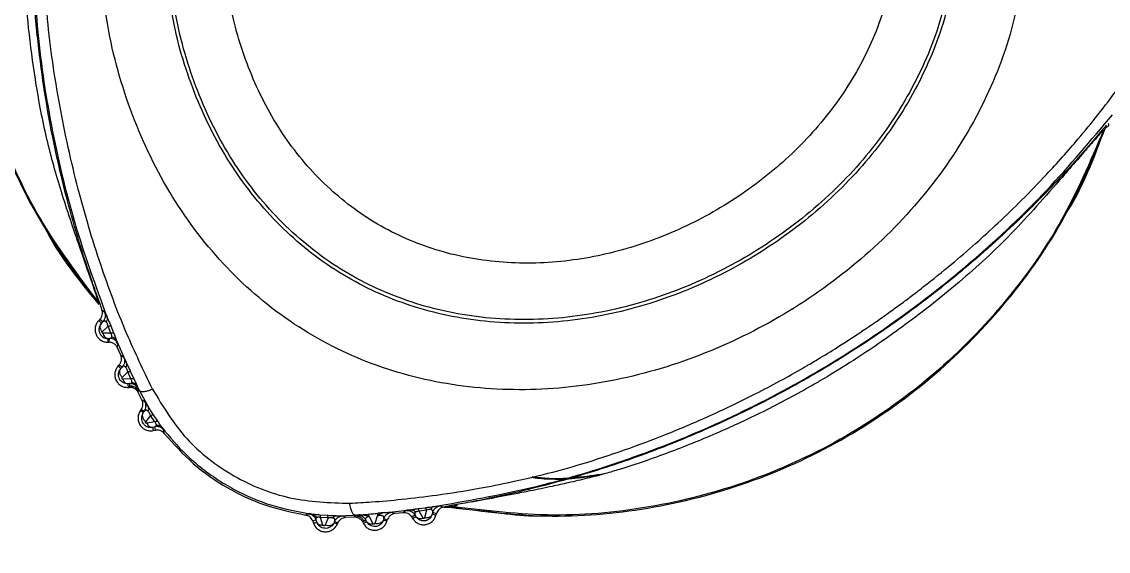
# Model space of a CAD drawing. Extents: x 412 to 492, y 622 to 766.
# Drawn here: x 485.51 to 487.856, y 695.106 to 696.249 of the extents above; entities that cross this region are included whole.
import ezdxf

# ---------------------------------------------------------------- set-up
doc = ezdxf.new("R2010")
doc.units = 0
doc.header["$MEASUREMENT"] = 0
doc.layers.add('1', color=4, linetype='Continuous')
doc.layers.add('GEOMETRY', color=4, linetype='Continuous', lineweight=25)

# ---------------------------------------------------------------- blocks, each defined once
blk = doc.blocks.new('2024 Beam 220V LL')
at = {"layer": 'GEOMETRY'}
for p, q in [((73.7236, 52.8806), (73.7224, 52.8855)), ((73.7302, 52.8695), (73.7289, 52.8744)), ((73.7303, 52.8691), (73.7302, 52.8695)), ((73.7303, 52.8691), (73.7368, 52.8639)), ((73.7259, 52.8481), (73.7236, 52.8458)), ((73.7295, 52.84), (73.7236, 52.8458)), ((73.7324, 52.8428), (73.7259, 52.8481)), ((73.7324, 52.8428), (73.7295, 52.84)), ((73.7436, 52.8334), (73.7311, 52.8212)), ((73.7497, 52.8187), (73.7323, 52.8185)), ((73.7497, 52.8187), (73.7436, 52.8334)), ((73.7494, 52.8343), (73.7555, 52.8194)), ((73.7432, 52.807), (73.7469, 52.8071)), ((73.7432, 52.807), (73.7432, 52.7988)), ((73.7432, 52.7988), (73.7459, 52.7988)), ((73.7459, 52.7988), (73.7469, 52.8071)), ((73.7621, 52.8024), (73.7835, 52.7534)), ((73.764, 52.7869), (73.765, 52.7952)), ((73.771, 52.771), (73.764, 52.7869)), ((73.771, 52.771), (73.7774, 52.7663)), ((73.7674, 52.7497), (73.7655, 52.7477)), ((73.7713, 52.7423), (73.7655, 52.7477)), ((73.7739, 52.7449), (73.7674, 52.7497)), ((73.7713, 52.7423), (73.7739, 52.7449)), ((73.7861, 52.7351), (73.7742, 52.7226)), ((73.793, 52.7201), (73.7757, 52.7193)), ((73.793, 52.7201), (73.7861, 52.7351)), ((73.7923, 52.7353), (73.7993, 52.7202)), ((73.7905, 52.7095), (73.7865, 52.7093)), ((73.7865, 52.7093), (73.7868, 52.7014)), ((73.7868, 52.7014), (73.79, 52.7015)), ((73.79, 52.7015), (73.7903, 52.7051)), ((73.7903, 52.7051), (73.7905, 52.7095)), ((73.8064, 52.7043), (73.8108, 52.6951)), ((73.8084, 52.6906), (73.8087, 52.6941)), ((73.8087, 52.6941), (73.809, 52.6985)), ((73.8087, 52.6941), (73.8108, 52.6951)), ((73.8108, 52.6951), (73.8306, 52.6586)), ((73.8166, 52.6747), (73.8084, 52.6906)), ((73.8166, 52.6747), (73.823, 52.671)), ((73.8152, 52.6537), (73.8136, 52.6515)), ((73.8197, 52.647), (73.8136, 52.6515)), ((73.8217, 52.6497), (73.8152, 52.6537)), ((73.8217, 52.6497), (73.8197, 52.647)), ((73.8351, 52.641), (73.825, 52.6277)), ((73.8443, 52.6273), (73.8274, 52.6239)), ((73.8443, 52.6273), (73.8351, 52.641)), ((73.8413, 52.6422), (73.8504, 52.6288)), ((73.8397, 52.6155), (73.8447, 52.6166)), ((73.8397, 52.6155), (73.8411, 52.6081)), ((73.8411, 52.6081), (73.8458, 52.6091)), ((73.8458, 52.6091), (73.8447, 52.6166)), ((73.865, 52.6021), (73.864, 52.6094)), ((74.3871, 52.436), (74.3805, 52.431)), ((74.4129, 52.4398), (74.4287, 52.4419)), ((74.4309, 52.4364), (74.4153, 52.4343)), ((74.4309, 52.4364), (74.4266, 52.4197)), ((74.4607, 52.446), (74.4685, 52.4429)), ((74.4689, 52.443), (74.4685, 52.4429)), ((74.4738, 52.4443), (74.4689, 52.443)), ((74.4689, 52.443), (74.4818, 52.4429)), ((74.4866, 52.4442), (74.4818, 52.4429)), ((74.4818, 52.4429), (74.5072, 52.4409)), ((74.1767, 52.4288), (74.1699, 52.426)), ((74.1926, 52.4157), (74.1855, 52.4129)), ((74.1855, 52.4129), (74.1871, 52.4084)), ((74.1942, 52.4108), (74.1926, 52.4157)), ((74.2003, 52.4267), (74.2166, 52.4256)), ((74.2186, 52.4197), (74.2021, 52.4208)), ((74.2076, 52.4044), (74.2021, 52.4208)), ((74.2186, 52.4197), (74.2121, 52.4042)), ((74.2328, 52.4124), (74.2315, 52.4093)), ((74.2395, 52.4087), (74.2328, 52.4124)), ((74.2362, 52.4245), (74.2776, 52.4256)), ((74.2506, 52.4241), (74.257, 52.4205)), ((74.2749, 52.4213), (74.257, 52.4205)), ((74.2778, 52.4233), (74.2749, 52.4213)), ((74.2776, 52.4256), (74.2778, 52.4233)), ((74.2814, 52.4257), (74.2778, 52.4233)), ((74.2879, 52.4264), (74.2885, 52.4265)), ((74.2885, 52.4265), (74.3055, 52.4278)), ((74.2965, 52.4128), (74.2935, 52.4108)), ((74.3002, 52.4153), (74.2965, 52.4128)), ((74.302, 52.4116), (74.3002, 52.4153)), ((74.3055, 52.4278), (74.3226, 52.4293)), ((74.3084, 52.4222), (74.3055, 52.4278)), ((74.316, 52.4073), (74.3084, 52.4222)), ((74.3244, 52.4237), (74.3196, 52.4076)), ((74.3226, 52.4293), (74.326, 52.4297)), ((74.326, 52.4297), (74.3244, 52.4237)), ((74.3416, 52.4312), (74.326, 52.4297)), ((74.3382, 52.415), (74.3346, 52.4084)), ((74.3392, 52.4185), (74.3382, 52.415)), ((74.3457, 52.4127), (74.3382, 52.415)), ((74.3465, 52.4153), (74.3392, 52.4185)), ((74.3457, 52.4127), (74.3465, 52.4153)), ((74.3559, 52.4323), (74.3632, 52.4291)), ((74.3805, 52.431), (74.3632, 52.4291)), ((74.4065, 52.4262), (74.3998, 52.4213)), ((74.3998, 52.4213), (74.4012, 52.4189)), ((74.4012, 52.4189), (74.4083, 52.423)), ((74.4083, 52.423), (74.4065, 52.4262)), ((74.4237, 52.4193), (74.4153, 52.4343)), ((74.4437, 52.4276), (74.4407, 52.4213)), ((74.4447, 52.4316), (74.4437, 52.4276)), ((74.4517, 52.4255), (74.4437, 52.4276)), ((74.4525, 52.4286), (74.4447, 52.4316)), ((74.4517, 52.4255), (74.4525, 52.4286)), ((74.1871, 52.4084), (74.1942, 52.4108)), ((74.2315, 52.4093), (74.227, 52.4028)), ((74.2384, 52.4063), (74.2315, 52.4093)), ((74.2384, 52.4063), (74.2395, 52.4087)), ((74.2935, 52.4108), (74.295, 52.4079)), ((74.295, 52.4079), (74.302, 52.4116))]:
    blk.add_line(p, q, dxfattribs=at)
for points in [[(73.7236, 54.5145), (73.6791, 54.4554), (73.59, 54.3372), (73.4978, 54.134), (73.4399, 53.9193), (73.4207, 53.6975), (73.4399, 53.4758), (73.4978, 53.2611), (73.59, 53.0579), (73.6791, 52.9397), (73.7236, 52.8806)], [(73.7224, 52.8855), (73.6783, 52.9443), (73.5902, 53.062), (73.4991, 53.264), (73.4419, 53.4773), (73.4229, 53.6975), (73.4419, 53.9178), (73.4991, 54.1311), (73.5902, 54.3331), (73.6783, 54.4508), (73.7224, 54.5096)], [(74.4818, 52.4429), (74.5553, 52.4338), (74.7022, 52.4158), (74.9242, 52.4376), (75.1391, 52.4947), (75.3408, 52.589), (75.5232, 52.7165), (75.6802, 52.874), (75.8101, 53.0554), (75.8679, 53.1917), (75.8968, 53.2598)], [(75.8932, 53.2563), (75.8643, 53.1888), (75.8064, 53.0536), (75.677, 52.8737), (75.5209, 52.7175), (75.3396, 52.5909), (75.1394, 52.4972), (74.9261, 52.4402), (74.7056, 52.418), (74.5596, 52.4355), (74.4866, 52.4442)], [(73.7236, 52.8458), (73.7219, 52.8437), (73.7184, 52.8396), (73.7157, 52.8317), (73.7153, 52.8236), (73.7173, 52.8156), (73.7215, 52.8086), (73.7276, 52.8031), (73.7351, 52.7995), (73.7405, 52.799), (73.7432, 52.7988)], [(73.7655, 52.7477), (73.7638, 52.7455), (73.7605, 52.7413), (73.7581, 52.7333), (73.758, 52.7252), (73.7603, 52.7173), (73.7648, 52.7104), (73.7711, 52.7051), (73.7786, 52.7018), (73.784, 52.7015), (73.7868, 52.7014)], [(73.8136, 52.6515), (73.8122, 52.6491), (73.8093, 52.6444), (73.8079, 52.6361), (73.8088, 52.6278), (73.8122, 52.6202), (73.8177, 52.6139), (73.8248, 52.6095), (73.8329, 52.6073), (73.8384, 52.6079), (73.8411, 52.6081)], [(74.295, 52.4079), (74.2965, 52.4057), (74.2994, 52.4011), (74.3061, 52.3962), (74.3138, 52.3934), (74.322, 52.393), (74.33, 52.3949), (74.337, 52.3991), (74.3427, 52.4051), (74.3447, 52.4102), (74.3457, 52.4127)], [(74.4012, 52.4189), (74.4027, 52.4167), (74.4058, 52.4122), (74.4127, 52.4076), (74.4204, 52.405), (74.4287, 52.4049), (74.4366, 52.4071), (74.4434, 52.4116), (74.4489, 52.4178), (74.4507, 52.4229), (74.4517, 52.4255)], [(74.1871, 52.4084), (74.1882, 52.4059), (74.1905, 52.4008), (74.1965, 52.3949), (74.2038, 52.391), (74.212, 52.3894), (74.2203, 52.3903), (74.2279, 52.3936), (74.2344, 52.399), (74.2371, 52.4038), (74.2384, 52.4063)]]:
    blk.add_open_spline(points, degree=3, dxfattribs=at)
for points, knots in [([(73.7224, 52.8855), (73.7216, 52.8888), (73.7199, 52.8954), (73.7057, 52.9378), (73.6772, 53.0189), (73.6406, 53.1272), (73.6077, 53.2455), (73.5865, 53.3615), (73.5716, 53.4733), (73.5621, 53.5839), (73.5608, 53.6578), (73.5601, 53.6975)], [0, 0, 0, 0, 0.054397, 0.1087246, 0.2236432, 0.3651649, 0.4962156, 0.6338514, 0.7565837, 0.868827, 1, 1, 1, 1]), ([(73.7289, 52.8744), (73.7285, 52.8757), (73.7276, 52.8783), (73.7216, 52.895), (73.7082, 52.9324), (73.6861, 52.9986), (73.6632, 53.0755), (73.6417, 53.1592), (73.6231, 53.2436), (73.6057, 53.3405), (73.5912, 53.4494), (73.5809, 53.5702), (73.5795, 53.6542), (73.5788, 53.6975)], [0, 0, 0, 0, 0.026797, 0.055748, 0.125111, 0.209736, 0.319896, 0.40491, 0.501472, 0.606597, 0.727755, 0.859454, 1, 1, 1, 1]), ([(73.5805, 53.6975), (73.5824, 53.6252), (73.5863, 53.4806), (73.6184, 53.2661), (73.6677, 53.055), (73.717, 52.9199), (73.7416, 52.8524)], [0, 0, 0, 0, 0.250561, 0.500844, 0.750768, 1, 1, 1, 1]), ([(73.8395, 52.6976), (73.8204, 52.7375), (73.7788, 52.8245), (73.7247, 52.9694), (73.6758, 53.1337), (73.6371, 53.3106), (73.6088, 53.5003), (73.6047, 53.6303), (73.6026, 53.6975)], [0, 0, 0, 0, 0.129548, 0.282447, 0.44601, 0.624613, 0.805705, 1, 1, 1, 1]), ([(75.7242, 53.6975), (75.7199, 53.6344), (75.7113, 53.5072), (75.6447, 53.3248), (75.5439, 53.1563), (75.41, 53.0071), (75.25, 52.8822), (75.0708, 52.7852), (74.8792, 52.7203), (74.6822, 52.6913), (74.4869, 52.7007), (74.3007, 52.7498), (74.1313, 52.839), (73.9864, 52.965), (73.8703, 53.1209), (73.7864, 53.2999), (73.7335, 53.4947), (73.727, 53.6297), (73.7237, 53.6975)], [0, 0, 0, 0, 0.060091, 0.121152, 0.183577, 0.247259, 0.311757, 0.376464, 0.440752, 0.504052, 0.566014, 0.626679, 0.686637, 0.746971, 0.808472, 0.871348, 0.935362, 1, 1, 1, 1]), ([(75.5778, 53.6975), (75.5741, 53.6435), (75.5667, 53.5346), (75.5095, 53.3785), (75.4231, 53.2342), (75.3082, 53.1066), (75.1711, 52.9995), (75.0174, 52.9164), (74.8533, 52.8606), (74.6845, 52.8356), (74.5173, 52.8435), (74.3578, 52.8854), (74.2127, 52.9617), (74.0888, 53.0697), (73.9895, 53.2033), (73.9178, 53.3567), (73.8726, 53.5237), (73.8671, 53.6394), (73.8643, 53.6975)], [0, 0, 0, 0, 0.060031, 0.121063, 0.183495, 0.247208, 0.311744, 0.37649, 0.440815, 0.50414, 0.566097, 0.626721, 0.686615, 0.746897, 0.808382, 0.871274, 0.935323, 1, 1, 1, 1]), ([(75.57, 53.6975), (75.5663, 53.644), (75.559, 53.5361), (75.5023, 53.3814), (75.4166, 53.2385), (75.3028, 53.112), (75.1668, 53.0059), (75.0145, 52.9234), (74.8518, 52.8682), (74.6846, 52.8434), (74.5189, 52.8512), (74.3609, 52.8927), (74.2171, 52.9683), (74.0943, 53.0753), (73.9959, 53.2077), (73.9249, 53.3597), (73.8801, 53.5252), (73.8747, 53.6399), (73.8719, 53.6975)], [0, 0, 0, 0, 0.060017, 0.121046, 0.183483, 0.247203, 0.311744, 0.376491, 0.440822, 0.504154, 0.566114, 0.626731, 0.686609, 0.746882, 0.808366, 0.871265, 0.93532, 1, 1, 1, 1]), ([(75.4459, 53.6975), (75.4427, 53.6517), (75.4364, 53.5593), (75.3877, 53.4269), (75.3141, 53.3047), (75.2164, 53.1964), (75.0998, 53.1055), (74.9691, 53.0348), (74.8297, 52.9873), (74.6865, 52.9659), (74.5446, 52.9723), (74.4093, 53.0076), (74.2862, 53.0724), (74.1812, 53.1641), (74.0971, 53.2775), (74.0365, 53.4079), (73.9983, 53.5497), (73.9936, 53.6481), (73.9912, 53.6975)], [0, 0, 0, 0, 0.0599111, 0.1209102, 0.1833853, 0.2471635, 0.3117385, 0.3765048, 0.4408804, 0.5042692, 0.5662494, 0.6268088, 0.686568, 0.7467557, 0.8082372, 0.871187, 0.9352954, 1, 1, 1, 1]), ([(74.2655, 52.4514), (74.2812, 52.4523), (74.3185, 52.4544), (74.3812, 52.4601), (74.4587, 52.4693), (74.5377, 52.4819), (74.6178, 52.4978), (74.6955, 52.5159), (74.7809, 52.5401), (74.8693, 52.5695), (74.9599, 52.6041), (75.0509, 52.6432), (75.1467, 52.6893), (75.2113, 52.7243), (75.245, 52.7437), (75.245, 52.7437), (75.245, 52.7437), (75.245, 52.7437), (75.245, 52.7437), (75.245, 52.7438), (75.2451, 52.7438), (75.2451, 52.7438), (75.2453, 52.7439), (75.2456, 52.7441), (75.2466, 52.7447), (75.25, 52.7466), (75.262, 52.7536), (75.2873, 52.7687), (75.3293, 52.7947), (75.3725, 52.8229), (75.4108, 52.8493), (75.4386, 52.8691), (75.4633, 52.8872), (75.485, 52.9036), (75.5187, 52.9296), (75.5626, 52.965), (75.6161, 53.0109), (75.6669, 53.0572), (75.718, 53.1066), (75.7763, 53.1667), (75.831, 53.2282), (75.8822, 53.2906), (75.9254, 53.3472), (75.964, 53.4014), (75.9876, 53.4369), (75.9974, 53.4516)], [0, 0, 0, 0, 0.023144, 0.05484, 0.091564, 0.136206, 0.170367, 0.209427, 0.251228, 0.298444, 0.343948, 0.391377, 0.441313, 0.497426, 0.497427, 0.497428, 0.497429, 0.497432, 0.497437, 0.497446, 0.497463, 0.497497, 0.497564, 0.497711, 0.498058, 0.499248, 0.503302, 0.518104, 0.541837, 0.574517, 0.592617, 0.609041, 0.623786, 0.63685, 0.648231, 0.685287, 0.718359, 0.749985, 0.784568, 0.820855, 0.870939, 0.90326, 0.937451, 0.973984, 1, 1, 1, 1]), ([(74.4466, 52.4441), (74.5173, 52.4565), (74.6591, 52.4813), (74.867, 52.5438), (75.0684, 52.6243), (75.2617, 52.7239), (75.4447, 52.8413), (75.6154, 52.9754), (75.7736, 53.1242), (75.8661, 53.2346), (75.9123, 53.2897)], [0, 0, 0, 0, 0.1245824, 0.2494896, 0.37459, 0.4998762, 0.6251945, 0.7503704, 0.8753604, 1, 1, 1, 1]), ([(75.8995, 53.2674), (75.8985, 53.2664), (75.8965, 53.2641), (75.884, 53.2493), (75.8603, 53.2214), (75.8254, 53.1819), (75.7861, 53.1394), (75.7386, 53.0906), (75.6825, 53.0364), (75.6133, 52.9742), (75.5343, 52.9092), (75.447, 52.844), (75.359, 52.7843), (75.2688, 52.7291), (75.1767, 52.6783), (75.0813, 52.6312), (74.9821, 52.5878), (74.8751, 52.5467), (74.7675, 52.5118), (74.6665, 52.4843), (74.5864, 52.4659), (74.5264, 52.4539), (74.4925, 52.4478), (74.4774, 52.4451), (74.475, 52.4446), (74.4738, 52.4443)], [0, 0, 0, 0, 0.014533, 0.030212, 0.067806, 0.097423, 0.132023, 0.171465, 0.214167, 0.262912, 0.324614, 0.380826, 0.439833, 0.496705, 0.551963, 0.610023, 0.668914, 0.727586, 0.796926, 0.855191, 0.90411, 0.942201, 0.973745, 0.987278, 1, 1, 1, 1]), ([(75.9033, 53.2713), (75.9036, 53.2704), (75.9041, 53.2689), (75.9039, 53.2667), (75.903, 53.265), (75.9009, 53.2632), (75.8981, 53.2622), (75.897, 53.2602), (75.8968, 53.2598)], [0, 0, 0, 0, 0.186076, 0.330502, 0.437082, 0.556039, 0.90138, 1, 1, 1, 1]), ([(75.8932, 53.2563), (75.8922, 53.2553), (75.8909, 53.254), (75.8873, 53.2504), (75.8809, 53.2436), (75.8574, 53.2171), (75.8084, 53.1598), (75.7502, 53.0937), (75.6952, 53.034), (75.6395, 52.9792), (75.5803, 52.9274), (75.5196, 52.8777), (75.463, 52.835), (75.4104, 52.7976), (75.3586, 52.7629), (75.3147, 52.7355), (75.2847, 52.7176), (75.271, 52.7097), (75.2279, 52.685), (75.1568, 52.6474), (75.0544, 52.6002), (74.9533, 52.5596), (74.8735, 52.5318), (74.8148, 52.5146), (74.7778, 52.5049), (74.7395, 52.4959), (74.6983, 52.4868), (74.659, 52.4788), (74.5979, 52.4667), (74.5582, 52.4592), (74.529, 52.4536)], [0, 0, 0, 0, 0.016441, 0.020694, 0.026742, 0.057094, 0.118317, 0.169348, 0.216946, 0.262345, 0.307299, 0.355122, 0.399715, 0.431025, 0.46769, 0.508424, 0.521048, 0.528509, 0.535952, 0.607546, 0.668483, 0.732511, 0.797822, 0.816765, 0.840463, 0.865429, 0.886559, 0.915732, 0.937889, 1, 1, 1, 1]), ([(75.8002, 53.0592), (75.8006, 53.0598), (75.8427, 53.1173), (75.868, 53.185), (75.893, 53.2519)], [0, 0, 0, 0, 0.0104023, 1, 1, 1, 1]), ([(73.5982, 53.0646), (73.5985, 53.0639), (73.6285, 52.996), (73.6763, 52.938), (73.7236, 52.8806)], [0, 0, 0, 0, 0.009993, 1, 1, 1, 1]), ([(73.7259, 52.8481), (73.7272, 52.8496), (73.7297, 52.8525), (73.7314, 52.8581), (73.7319, 52.8638), (73.7309, 52.8673), (73.7303, 52.8691)], [0, 0, 0, 0, 0.25373, 0.509893, 0.758356, 1, 1, 1, 1]), ([(73.7324, 52.8428), (73.7336, 52.8443), (73.7361, 52.8472), (73.738, 52.8527), (73.7385, 52.8585), (73.7374, 52.8621), (73.7368, 52.8639)], [0, 0, 0, 0, 0.244705, 0.500002, 0.755298, 1, 1, 1, 1]), ([(73.7368, 52.8639), (73.737, 52.8636), (73.7372, 52.8632), (73.7384, 52.8604), (73.7396, 52.8573), (73.741, 52.8541), (73.7416, 52.8524)], [0, 0, 0, 0, 0.365526, 0.570058, 0.785359, 1, 1, 1, 1]), ([(73.7295, 52.84), (73.7283, 52.8386), (73.7259, 52.8358), (73.724, 52.8305), (73.7236, 52.8248), (73.725, 52.8189), (73.7281, 52.8137), (73.7326, 52.8098), (73.7378, 52.8074), (73.7414, 52.8072), (73.7432, 52.807)], [0, 0, 0, 0, 0.117933, 0.239777, 0.365562, 0.495333, 0.631944, 0.761558, 0.884208, 1, 1, 1, 1]), ([(73.7311, 52.8212), (73.7301, 52.8228), (73.7279, 52.8262), (73.7266, 52.8316), (73.727, 52.8365), (73.7287, 52.8388), (73.7295, 52.84)], [0, 0, 0, 0, 0.242506, 0.5, 0.757494, 1, 1, 1, 1]), ([(73.7399, 52.8424), (73.7392, 52.843), (73.7378, 52.8445), (73.7352, 52.8448), (73.7336, 52.8436), (73.7324, 52.8428)], [0, 0, 0, 0, 0.21677, 0.461638, 1, 1, 1, 1]), ([(73.7399, 52.8424), (73.7404, 52.8432), (73.7414, 52.845), (73.7422, 52.8476), (73.7423, 52.8501), (73.7419, 52.8517), (73.7416, 52.8524)], [0, 0, 0, 0, 0.247807, 0.500002, 0.752196, 1, 1, 1, 1]), ([(73.7436, 52.8334), (73.7435, 52.8344), (73.7431, 52.8361), (73.7422, 52.8387), (73.741, 52.8408), (73.7403, 52.8418), (73.7399, 52.8424)], [0, 0, 0, 0, 0.258987, 0.498251, 0.740212, 1, 1, 1, 1]), ([(73.7416, 52.8524), (73.7426, 52.8502), (73.7441, 52.8468), (73.7459, 52.843), (73.7466, 52.8413), (73.7471, 52.8402), (73.7481, 52.8378), (73.7489, 52.8356), (73.7494, 52.8343)], [0, 0, 0, 0, 0.396945, 0.618382, 0.624027, 0.667314, 0.786302, 1, 1, 1, 1]), ([(73.7436, 52.8334), (73.745, 52.8338), (73.7478, 52.8345), (73.7489, 52.8343), (73.7494, 52.8343)], [0, 0, 0, 0, 0.499955, 1, 1, 1, 1]), ([(73.7323, 52.8185), (73.7321, 52.8185), (73.7318, 52.8185), (73.7314, 52.8187), (73.7311, 52.819), (73.7309, 52.8192), (73.7308, 52.8195), (73.7307, 52.8199), (73.7307, 52.8204), (73.7309, 52.8209), (73.731, 52.8211), (73.7311, 52.8212)], [0, 0, 0, 0, 0.136149, 0.260496, 0.374339, 0.429311, 0.484179, 0.597306, 0.720627, 0.855667, 1, 1, 1, 1]), ([(73.7323, 52.8185), (73.7328, 52.8169), (73.7338, 52.8138), (73.7364, 52.8101), (73.7396, 52.8076), (73.742, 52.8072), (73.7432, 52.807)], [0, 0, 0, 0, 0.2393, 0.493099, 0.750585, 1, 1, 1, 1]), ([(73.7497, 52.8187), (73.751, 52.819), (73.7538, 52.8197), (73.755, 52.8195), (73.7555, 52.8194)], [0, 0, 0, 0, 0.496231, 1, 1, 1, 1]), ([(73.7515, 52.8107), (73.7515, 52.8112), (73.7516, 52.8121), (73.7514, 52.8137), (73.7511, 52.8152), (73.7508, 52.8164), (73.7502, 52.8176), (73.7498, 52.8184), (73.7497, 52.8186), (73.7497, 52.8187)], [0, 0, 0, 0, 0.277232, 0.531793, 0.620229, 0.767289, 0.926588, 0.974406, 1, 1, 1, 1]), ([(73.7555, 52.8194), (73.7567, 52.8164), (73.7592, 52.81), (73.7611, 52.805), (73.7621, 52.8024)], [0, 0, 0, 0, 0.473443, 1, 1, 1, 1]), ([(73.764, 52.7869), (73.7631, 52.7886), (73.7612, 52.7921), (73.7567, 52.7958), (73.7515, 52.7983), (73.7478, 52.7986), (73.7459, 52.7988)], [0, 0, 0, 0, 0.253687, 0.509854, 0.758386, 1, 1, 1, 1]), ([(73.7469, 52.8071), (73.748, 52.8072), (73.7501, 52.8074), (73.751, 52.8096), (73.7515, 52.8107)], [0, 0, 0, 0, 0.526973, 1, 1, 1, 1]), ([(73.765, 52.7952), (73.7641, 52.7968), (73.7623, 52.8002), (73.7579, 52.8041), (73.7526, 52.8066), (73.7487, 52.8069), (73.7469, 52.8071)], [0, 0, 0, 0, 0.244603, 0.499998, 0.755394, 1, 1, 1, 1]), ([(73.7515, 52.8107), (73.7526, 52.8103), (73.755, 52.8096), (73.758, 52.8078), (73.7606, 52.8054), (73.7616, 52.8034), (73.7621, 52.8024)], [0, 0, 0, 0, 0.2407269, 0.491147, 0.7461402, 1, 1, 1, 1]), ([(73.765, 52.7952), (73.7649, 52.7955), (73.7647, 52.796), (73.763, 52.8003), (73.7621, 52.8024)], [0, 0, 0, 0, 0.5074561, 1, 1, 1, 1]), ([(73.7674, 52.7497), (73.7686, 52.7512), (73.771, 52.7543), (73.7725, 52.76), (73.7728, 52.7657), (73.7716, 52.7693), (73.771, 52.771)], [0, 0, 0, 0, 0.253674, 0.509842, 0.758372, 1, 1, 1, 1]), ([(73.7774, 52.7663), (73.778, 52.7645), (73.7793, 52.7609), (73.7791, 52.755), (73.7774, 52.7494), (73.775, 52.7464), (73.7739, 52.7449)], [0, 0, 0, 0, 0.244606, 0.5, 0.755394, 1, 1, 1, 1]), ([(73.7774, 52.7663), (73.7778, 52.7657), (73.7783, 52.7648), (73.781, 52.759), (73.7828, 52.7551), (73.7835, 52.7534)], [0, 0, 0, 0, 0.563573, 0.805136, 1, 1, 1, 1]), ([(73.7865, 52.7093), (73.7847, 52.7094), (73.7812, 52.7095), (73.7761, 52.7115), (73.7716, 52.7148), (73.7682, 52.7194), (73.7662, 52.725), (73.7659, 52.7311), (73.7675, 52.7373), (73.77, 52.7406), (73.7713, 52.7423)], [0, 0, 0, 0, 0.11373, 0.229048, 0.348039, 0.470766, 0.597282, 0.727635, 0.861863, 1, 1, 1, 1]), ([(73.7742, 52.7226), (73.773, 52.7242), (73.7704, 52.7275), (73.7687, 52.7332), (73.7688, 52.7385), (73.7705, 52.7411), (73.7713, 52.7423)], [0, 0, 0, 0, 0.241788, 0.5, 0.758212, 1, 1, 1, 1]), ([(73.7821, 52.7443), (73.7818, 52.7448), (73.781, 52.7457), (73.7795, 52.7467), (73.7768, 52.7473), (73.7751, 52.7459), (73.7739, 52.7449)], [0, 0, 0, 0, 0.10259, 0.214045, 0.458693, 1, 1, 1, 1]), ([(73.7821, 52.7443), (73.783, 52.746), (73.7846, 52.7492), (73.7839, 52.752), (73.7835, 52.7534)], [0, 0, 0, 0, 0.500002, 1, 1, 1, 1]), ([(73.7861, 52.7351), (73.7859, 52.736), (73.7855, 52.7377), (73.7846, 52.7403), (73.7833, 52.7427), (73.7826, 52.7438), (73.7821, 52.7443)], [0, 0, 0, 0, 0.266278, 0.509161, 0.747532, 1, 1, 1, 1]), ([(73.7835, 52.7534), (73.785, 52.7504), (73.7879, 52.7446), (73.7909, 52.7383), (73.7923, 52.7353)], [0, 0, 0, 0, 0.519238, 1, 1, 1, 1]), ([(73.7757, 52.7193), (73.7755, 52.7193), (73.7752, 52.7193), (73.7747, 52.7195), (73.7744, 52.7197), (73.7742, 52.7199), (73.774, 52.7202), (73.7738, 52.7205), (73.7737, 52.721), (73.7737, 52.7216), (73.7739, 52.7221), (73.7741, 52.7224), (73.7742, 52.7226)], [0, 0, 0, 0, 0.13219, 0.252148, 0.308539, 0.363365, 0.417718, 0.472733, 0.588185, 0.715206, 0.853659, 1, 1, 1, 1]), ([(73.7757, 52.7193), (73.7763, 52.7179), (73.7774, 52.7151), (73.78, 52.7119), (73.7831, 52.7097), (73.7854, 52.7094), (73.7865, 52.7093)], [0, 0, 0, 0, 0.236741, 0.488701, 0.746654, 1, 1, 1, 1]), ([(73.7861, 52.7351), (73.7875, 52.7354), (73.7905, 52.7359), (73.7917, 52.7355), (73.7923, 52.7353)], [0, 0, 0, 0, 0.499944, 1, 1, 1, 1]), ([(73.793, 52.7201), (73.7945, 52.7204), (73.7974, 52.7209), (73.7987, 52.7205), (73.7993, 52.7202)], [0, 0, 0, 0, 0.496, 1, 1, 1, 1]), ([(73.7947, 52.7126), (73.7948, 52.713), (73.7949, 52.7139), (73.7948, 52.7157), (73.7943, 52.7178), (73.7934, 52.7194), (73.793, 52.7201)], [0, 0, 0, 0, 0.278003, 0.534773, 0.770599, 1, 1, 1, 1]), ([(73.7993, 52.7202), (73.8006, 52.7173), (73.8034, 52.7112), (73.8054, 52.7067), (73.8064, 52.7043)], [0, 0, 0, 0, 0.473222, 1, 1, 1, 1]), ([(73.8084, 52.6906), (73.8074, 52.6922), (73.8054, 52.6956), (73.8007, 52.699), (73.7955, 52.7013), (73.7918, 52.7014), (73.79, 52.7015)], [0, 0, 0, 0, 0.254418, 0.510943, 0.758803, 1, 1, 1, 1]), ([(73.7903, 52.7051), (73.7921, 52.7051), (73.7959, 52.7049), (73.8012, 52.7026), (73.8058, 52.699), (73.8077, 52.6957), (73.8087, 52.6941)], [0, 0, 0, 0, 0.244721, 0.5, 0.755279, 1, 1, 1, 1]), ([(73.7905, 52.7095), (73.7915, 52.7097), (73.7935, 52.7099), (73.7943, 52.7117), (73.7947, 52.7126)], [0, 0, 0, 0, 0.523683, 1, 1, 1, 1]), ([(73.809, 52.6985), (73.808, 52.7001), (73.8061, 52.7033), (73.8015, 52.707), (73.7962, 52.7093), (73.7924, 52.7094), (73.7905, 52.7095)], [0, 0, 0, 0, 0.244701, 0.499995, 0.755291, 1, 1, 1, 1]), ([(73.7947, 52.7126), (73.796, 52.7123), (73.7985, 52.7117), (73.8018, 52.7099), (73.8046, 52.7074), (73.8058, 52.7053), (73.8064, 52.7043)], [0, 0, 0, 0, 0.24107, 0.491816, 0.746797, 1, 1, 1, 1]), ([(73.809, 52.6985), (73.8089, 52.6987), (73.8088, 52.6992), (73.8072, 52.7026), (73.8064, 52.7043)], [0, 0, 0, 0, 0.5249198, 1, 1, 1, 1]), ([(73.8108, 52.6951), (73.8117, 52.6942), (73.8134, 52.6923), (73.8198, 52.6921), (73.8285, 52.6936), (73.8359, 52.6963), (73.8395, 52.6976)], [0, 0, 0, 0, 0.246242, 0.500052, 0.753835, 1, 1, 1, 1]), ([(73.8395, 52.6976), (73.862, 52.6604), (73.9067, 52.5866), (74.0127, 52.5057), (74.1358, 52.4556), (74.2221, 52.4528), (74.2655, 52.4514)], [0, 0, 0, 0, 0.2514755, 0.500099, 0.7487466, 1, 1, 1, 1]), ([(73.8152, 52.6537), (73.8162, 52.6553), (73.8182, 52.6585), (73.8191, 52.6641), (73.8188, 52.6697), (73.8174, 52.6731), (73.8166, 52.6747)], [0, 0, 0, 0, 0.253839, 0.51138, 0.759816, 1, 1, 1, 1]), ([(73.8217, 52.6497), (73.8227, 52.6513), (73.8246, 52.6545), (73.8257, 52.6601), (73.8254, 52.6659), (73.8238, 52.6693), (73.823, 52.671)], [0, 0, 0, 0, 0.24483, 0.500002, 0.755173, 1, 1, 1, 1]), ([(73.8306, 52.6586), (73.8295, 52.6604), (73.8272, 52.6641), (73.824, 52.6695), (73.8234, 52.6704), (73.823, 52.671)], [0, 0, 0, 0, 0.215082, 0.452843, 1, 1, 1, 1]), ([(73.8197, 52.647), (73.8185, 52.645), (73.8163, 52.6413), (73.8155, 52.6351), (73.8163, 52.6294), (73.8188, 52.624), (73.8227, 52.6196), (73.8278, 52.6165), (73.8337, 52.6149), (73.8377, 52.6153), (73.8397, 52.6155)], [0, 0, 0, 0, 0.150026, 0.264695, 0.386799, 0.506391, 0.628102, 0.750272, 0.873009, 1, 1, 1, 1]), ([(73.825, 52.6277), (73.8236, 52.6291), (73.8206, 52.6322), (73.8181, 52.6376), (73.8176, 52.643), (73.819, 52.6457), (73.8197, 52.647)], [0, 0, 0, 0, 0.24163, 0.5, 0.75837, 1, 1, 1, 1]), ([(73.8301, 52.6497), (73.8297, 52.6502), (73.8288, 52.6511), (73.8271, 52.652), (73.8244, 52.6524), (73.8228, 52.6508), (73.8217, 52.6497)], [0, 0, 0, 0, 0.102534, 0.213631, 0.457718, 1, 1, 1, 1]), ([(73.8301, 52.6497), (73.8307, 52.6514), (73.832, 52.6547), (73.831, 52.6573), (73.8306, 52.6586)], [0, 0, 0, 0, 0.5, 1, 1, 1, 1]), ([(73.8351, 52.641), (73.8348, 52.6419), (73.8342, 52.6435), (73.8329, 52.646), (73.8315, 52.6481), (73.8305, 52.6492), (73.8301, 52.6497)], [0, 0, 0, 0, 0.265392, 0.510123, 0.749622, 1, 1, 1, 1]), ([(73.8306, 52.6586), (73.8322, 52.656), (73.8356, 52.6507), (73.8393, 52.6451), (73.8413, 52.6422)], [0, 0, 0, 0, 0.489095, 1, 1, 1, 1]), ([(73.8274, 52.6239), (73.8272, 52.6239), (73.8267, 52.6238), (73.8261, 52.624), (73.8257, 52.6242), (73.8254, 52.6244), (73.8251, 52.6247), (73.8248, 52.6251), (73.8246, 52.6257), (73.8245, 52.6264), (73.8246, 52.6271), (73.8249, 52.6275), (73.825, 52.6277)], [0, 0, 0, 0, 0.132673, 0.253631, 0.310559, 0.365854, 0.420561, 0.475786, 0.591188, 0.717618, 0.855031, 1, 1, 1, 1]), ([(73.8274, 52.6239), (73.8282, 52.6226), (73.8297, 52.62), (73.8329, 52.6171), (73.8363, 52.6154), (73.8386, 52.6155), (73.8397, 52.6155)], [0, 0, 0, 0, 0.236544, 0.488622, 0.746745, 1, 1, 1, 1]), ([(73.8351, 52.641), (73.8366, 52.6415), (73.8394, 52.6426), (73.8406, 52.6423), (73.8413, 52.6422)], [0, 0, 0, 0, 0.500046, 1, 1, 1, 1]), ([(73.8443, 52.6273), (73.8457, 52.6279), (73.8485, 52.629), (73.8498, 52.6288), (73.8504, 52.6288)], [0, 0, 0, 0, 0.497179, 1, 1, 1, 1]), ([(73.848, 52.6203), (73.8479, 52.6208), (73.8478, 52.6217), (73.8471, 52.6234), (73.846, 52.6254), (73.8449, 52.6267), (73.8443, 52.6273)], [0, 0, 0, 0, 0.272495, 0.525015, 0.76235, 1, 1, 1, 1]), ([(73.8504, 52.6288), (73.8521, 52.6262), (73.8558, 52.6208), (73.8586, 52.6169), (73.8601, 52.6148)], [0, 0, 0, 0, 0.471171, 1, 1, 1, 1]), ([(73.8447, 52.6166), (73.8457, 52.6169), (73.8475, 52.6174), (73.8478, 52.6194), (73.848, 52.6203)], [0, 0, 0, 0, 0.5278504, 1, 1, 1, 1]), ([(73.864, 52.6094), (73.8628, 52.6107), (73.8604, 52.6134), (73.8555, 52.6159), (73.8501, 52.6172), (73.8465, 52.6168), (73.8447, 52.6166)], [0, 0, 0, 0, 0.24521, 0.499997, 0.754786, 1, 1, 1, 1]), ([(73.865, 52.6021), (73.8637, 52.6034), (73.8612, 52.6061), (73.8562, 52.6084), (73.851, 52.6097), (73.8475, 52.6093), (73.8458, 52.6091)], [0, 0, 0, 0, 0.254088, 0.511673, 0.759824, 1, 1, 1, 1]), ([(73.848, 52.6203), (73.8492, 52.6203), (73.8516, 52.6201), (73.8549, 52.619), (73.8579, 52.6173), (73.8594, 52.6156), (73.8601, 52.6148)], [0, 0, 0, 0, 0.241912, 0.492587, 0.747086, 1, 1, 1, 1]), ([(73.8601, 52.6148), (73.8769, 52.5945), (73.898, 52.569), (73.924, 52.5456), (73.9307, 52.5398), (73.9325, 52.5384), (73.9329, 52.538), (73.9331, 52.5378), (73.9573, 52.5174), (73.9852, 52.4982), (74.0403, 52.4682), (74.0966, 52.4437), (74.1541, 52.4334), (74.1829, 52.4282)], [0, 0, 0, 0, 0.2082, 0.260693, 0.274113, 0.277664, 0.278653, 0.278952, 0.27912, 0.526842, 0.539473, 0.768615, 1, 1, 1, 1]), ([(73.864, 52.6094), (73.8639, 52.6096), (73.8636, 52.6101), (73.8612, 52.6133), (73.8601, 52.6148)], [0, 0, 0, 0, 0.529299, 1, 1, 1, 1]), ([(73.865, 52.6021), (73.8851, 52.5796), (73.9251, 52.5348), (73.9995, 52.4835), (74.0813, 52.4446), (74.1403, 52.4322), (74.1699, 52.426)], [0, 0, 0, 0, 0.250557, 0.499216, 0.748246, 1, 1, 1, 1]), ([(74.6565, 52.5074), (74.6692, 52.5059), (74.7201, 52.5), (74.771, 52.5076), (74.8092, 52.5133)], [0, 0, 0, 0, 0.24991, 1, 1, 1, 1]), ([(74.8147, 52.5148), (74.7751, 52.5088), (74.7235, 52.5009), (74.6718, 52.5067), (74.6597, 52.5081)], [0, 0, 0, 0, 0.764984, 1, 1, 1, 1]), ([(73.6914, 51.5726), (73.5666, 51.6969), (73.463, 51.8368), (73.3341, 52.0632), (73.2955, 52.1414), (73.2437, 52.262), (73.2274, 52.3028), (73.2005, 52.375), (73.1895, 52.4062), (73.1755, 52.4481), (73.1721, 52.4586), (73.1687, 52.4691)], [0, 0, 0, 0, 0.5, 0.5, 0.75, 0.75, 0.875, 0.875, 0.96875, 0.96875, 1, 1, 1, 1]), ([(74.2776, 52.4256), (74.2764, 52.4259), (74.2739, 52.4265), (74.2704, 52.4317), (74.2675, 52.4398), (74.2661, 52.4476), (74.2655, 52.4514)], [0, 0, 0, 0, 0.2398, 0.491268, 0.747303, 1, 1, 1, 1]), ([(74.3415, 52.4311), (74.347, 52.4317), (74.3609, 52.4331), (74.3791, 52.4352), (74.3917, 52.4368), (74.396, 52.4373)], [0, 0, 0, 0, 0.304807, 0.763892, 1, 1, 1, 1]), ([(74.396, 52.4373), (74.3935, 52.4369), (74.3882, 52.4362), (74.3875, 52.436), (74.3871, 52.436)], [0, 0, 0, 0, 0.474831, 1, 1, 1, 1]), ([(74.3871, 52.436), (74.389, 52.436), (74.3929, 52.4362), (74.3984, 52.4342), (74.4033, 52.4309), (74.4054, 52.4278), (74.4065, 52.4262)], [0, 0, 0, 0, 0.244604, 0.5, 0.755396, 1, 1, 1, 1]), ([(74.396, 52.4373), (74.3981, 52.4376), (74.4001, 52.4379), (74.4023, 52.4383), (74.4023, 52.4383), (74.4024, 52.4383), (74.4025, 52.4383), (74.4037, 52.4385), (74.4053, 52.4388), (74.4075, 52.4391), (74.4098, 52.4394), (74.4117, 52.4396), (74.4129, 52.4398)], [0, 0, 0, 0, 0.417535, 0.417611, 0.41821, 0.419871, 0.426157, 0.450648, 0.646057, 0.703071, 0.806006, 1, 1, 1, 1]), ([(74.396, 52.4373), (74.3971, 52.4373), (74.3992, 52.4374), (74.4023, 52.4364), (74.4053, 52.4348), (74.4069, 52.4331), (74.4077, 52.4323)], [0, 0, 0, 0, 0.254162, 0.509104, 0.759349, 1, 1, 1, 1]), ([(74.4129, 52.4398), (74.4133, 52.4394), (74.414, 52.4385), (74.4148, 52.4357), (74.4153, 52.4343)], [0, 0, 0, 0, 0.503105, 1, 1, 1, 1]), ([(74.4287, 52.4419), (74.4299, 52.4421), (74.4317, 52.4424), (74.4339, 52.4427), (74.4355, 52.4429), (74.437, 52.443), (74.4383, 52.4432), (74.4391, 52.4433), (74.4418, 52.4435), (74.4442, 52.4438), (74.4466, 52.4441)], [0, 0, 0, 0, 0.198415, 0.3028, 0.36011, 0.457997, 0.54502, 0.571673, 0.58734, 1, 1, 1, 1]), ([(74.4287, 52.4419), (74.429, 52.4415), (74.4297, 52.4407), (74.4305, 52.4378), (74.4309, 52.4364)], [0, 0, 0, 0, 0.500008, 1, 1, 1, 1]), ([(74.4397, 52.4379), (74.4391, 52.4379), (74.4379, 52.438), (74.4362, 52.4378), (74.4347, 52.4375), (74.4331, 52.4372), (74.4317, 52.4367), (74.4309, 52.4364)], [0, 0, 0, 0, 0.252838, 0.493953, 0.521876, 0.738307, 1, 1, 1, 1]), ([(74.4466, 52.4441), (74.4452, 52.4437), (74.4425, 52.4428), (74.4406, 52.4395), (74.4397, 52.4379)], [0, 0, 0, 0, 0.4999894, 1, 1, 1, 1]), ([(74.4447, 52.4316), (74.4449, 52.4331), (74.4451, 52.4352), (74.4432, 52.4371), (74.4415, 52.4378), (74.4403, 52.4379), (74.4397, 52.4379)], [0, 0, 0, 0, 0.542909, 0.786725, 0.897634, 1, 1, 1, 1]), ([(74.4447, 52.4316), (74.4453, 52.4334), (74.4466, 52.437), (74.4504, 52.4414), (74.4552, 52.4446), (74.4589, 52.4455), (74.4607, 52.446)], [0, 0, 0, 0, 0.244703, 0.5, 0.755297, 1, 1, 1, 1]), ([(74.4466, 52.4441), (74.4486, 52.4444), (74.4527, 52.445), (74.4568, 52.4455), (74.46, 52.4459), (74.4605, 52.4459), (74.4607, 52.446)], [0, 0, 0, 0, 0.219313, 0.437055, 0.703636, 1, 1, 1, 1]), ([(74.4685, 52.4429), (74.4666, 52.4425), (74.4628, 52.4416), (74.4581, 52.4381), (74.4544, 52.4338), (74.4531, 52.4303), (74.4525, 52.4286)], [0, 0, 0, 0, 0.253742, 0.509905, 0.758369, 1, 1, 1, 1]), ([(74.4983, 52.4472), (74.4956, 52.4465), (74.4895, 52.445), (74.4876, 52.4445), (74.4866, 52.4442)], [0, 0, 0, 0, 0.437399, 1, 1, 1, 1]), ([(74.5435, 52.4381), (74.5963, 52.4293), (74.6498, 52.4204), (74.7031, 52.4262), (74.7038, 52.4262)], [0, 0, 0, 0, 0.98605, 1, 1, 1, 1]), ([(74.1855, 52.4129), (74.1848, 52.4146), (74.1834, 52.418), (74.1795, 52.4219), (74.175, 52.4248), (74.1716, 52.4256), (74.1699, 52.426)], [0, 0, 0, 0, 0.254075, 0.511661, 0.759811, 1, 1, 1, 1]), ([(74.1829, 52.4282), (74.1812, 52.4284), (74.1775, 52.4288), (74.177, 52.4288), (74.1767, 52.4288)], [0, 0, 0, 0, 0.472059, 1, 1, 1, 1]), ([(74.1767, 52.4288), (74.1785, 52.4284), (74.182, 52.4277), (74.1867, 52.4247), (74.1904, 52.4207), (74.1919, 52.4174), (74.1926, 52.4157)], [0, 0, 0, 0, 0.245213, 0.5, 0.754788, 1, 1, 1, 1]), ([(74.1829, 52.4282), (74.1839, 52.4281), (74.1853, 52.428), (74.187, 52.4279), (74.1891, 52.4277), (74.1936, 52.4274), (74.1977, 52.427), (74.2003, 52.4267)], [0, 0, 0, 0, 0.22155, 0.3323, 0.397743, 0.620158, 1, 1, 1, 1]), ([(74.1829, 52.4282), (74.184, 52.428), (74.1863, 52.4275), (74.1893, 52.4258), (74.192, 52.4234), (74.1934, 52.4214), (74.194, 52.4203)], [0, 0, 0, 0, 0.252786, 0.507301, 0.758048, 1, 1, 1, 1]), ([(74.194, 52.4203), (74.1934, 52.4198), (74.1919, 52.4185), (74.1924, 52.4167), (74.1926, 52.4157)], [0, 0, 0, 0, 0.473645, 1, 1, 1, 1]), ([(74.2021, 52.4208), (74.2012, 52.421), (74.1995, 52.4213), (74.1979, 52.4212), (74.1971, 52.4211), (74.1964, 52.4211), (74.1952, 52.4208), (74.1945, 52.4205), (74.194, 52.4203)], [0, 0, 0, 0, 0.235622, 0.471634, 0.480551, 0.54513, 0.725606, 1, 1, 1, 1]), ([(74.2003, 52.4267), (74.2007, 52.4262), (74.2015, 52.4253), (74.2019, 52.4223), (74.2021, 52.4208)], [0, 0, 0, 0, 0.503043, 1, 1, 1, 1]), ([(74.2166, 52.4256), (74.2201, 52.4253), (74.2269, 52.4249), (74.2332, 52.4246), (74.2362, 52.4245)], [0, 0, 0, 0, 0.5240974, 1, 1, 1, 1]), ([(74.2166, 52.4256), (74.217, 52.4251), (74.2178, 52.4241), (74.2183, 52.4212), (74.2186, 52.4197)], [0, 0, 0, 0, 0.499986, 1, 1, 1, 1]), ([(74.2287, 52.4196), (74.228, 52.4197), (74.2266, 52.42), (74.224, 52.4202), (74.2212, 52.4201), (74.2195, 52.4198), (74.2186, 52.4197)], [0, 0, 0, 0, 0.251071, 0.490727, 0.735067, 1, 1, 1, 1]), ([(74.2362, 52.4245), (74.2348, 52.4242), (74.2321, 52.4238), (74.2298, 52.421), (74.2287, 52.4196)], [0, 0, 0, 0, 0.499999, 1, 1, 1, 1]), ([(74.2328, 52.4124), (74.2332, 52.4139), (74.2338, 52.4161), (74.2321, 52.4182), (74.2305, 52.4192), (74.2293, 52.4195), (74.2287, 52.4196)], [0, 0, 0, 0, 0.551209, 0.790493, 0.899445, 1, 1, 1, 1]), ([(74.2328, 52.4124), (74.2337, 52.414), (74.2355, 52.4173), (74.2398, 52.4211), (74.245, 52.4236), (74.2487, 52.424), (74.2506, 52.4241)], [0, 0, 0, 0, 0.244829, 0.5, 0.755171, 1, 1, 1, 1]), ([(74.2362, 52.4244), (74.2383, 52.4244), (74.2424, 52.4243), (74.2486, 52.4242), (74.2497, 52.4242), (74.2506, 52.4241)], [0, 0, 0, 0, 0.21947, 0.434766, 1, 1, 1, 1]), ([(74.257, 52.4205), (74.2551, 52.4203), (74.2513, 52.4199), (74.2463, 52.4171), (74.2421, 52.4135), (74.2403, 52.4103), (74.2395, 52.4087)], [0, 0, 0, 0, 0.253851, 0.511392, 0.75983, 1, 1, 1, 1]), ([(74.2935, 52.4108), (74.2925, 52.4124), (74.2904, 52.4157), (74.2857, 52.419), (74.2804, 52.4212), (74.2767, 52.4212), (74.2749, 52.4213)], [0, 0, 0, 0, 0.253715, 0.509834, 0.758299, 1, 1, 1, 1]), ([(74.2776, 52.4256), (74.2794, 52.4258), (74.2822, 52.426), (74.2857, 52.4262), (74.2873, 52.4264), (74.2879, 52.4264)], [0, 0, 0, 0, 0.528606, 0.827155, 1, 1, 1, 1]), ([(74.2965, 52.4128), (74.2955, 52.4144), (74.2935, 52.4176), (74.2888, 52.4211), (74.2834, 52.4232), (74.2796, 52.4233), (74.2778, 52.4233)], [0, 0, 0, 0, 0.244768, 0.500064, 0.755326, 1, 1, 1, 1]), ([(74.2879, 52.4264), (74.2859, 52.4262), (74.282, 52.4259), (74.2816, 52.4258), (74.2814, 52.4257)], [0, 0, 0, 0, 0.518872, 1, 1, 1, 1]), ([(74.2814, 52.4257), (74.2832, 52.4257), (74.287, 52.4257), (74.2925, 52.4235), (74.2971, 52.4201), (74.2992, 52.4169), (74.3002, 52.4153)], [0, 0, 0, 0, 0.244705, 0.5, 0.755295, 1, 1, 1, 1]), ([(74.2885, 52.4265), (74.296, 52.4271), (74.3073, 52.428), (74.3187, 52.429), (74.3225, 52.4293)], [0, 0, 0, 0, 0.663169, 1, 1, 1, 1]), ([(74.2885, 52.4265), (74.2906, 52.4265), (74.2945, 52.4265), (74.3015, 52.4254), (74.3058, 52.4234), (74.3084, 52.4222)], [0, 0, 0, 0, 0.298965, 0.578216, 1, 1, 1, 1]), ([(74.3084, 52.4222), (74.3076, 52.4222), (74.3064, 52.4222), (74.3048, 52.422), (74.3032, 52.4216), (74.3017, 52.4209), (74.3006, 52.4201), (74.2998, 52.4191), (74.2994, 52.4175), (74.2999, 52.4161), (74.3002, 52.4153)], [0, 0, 0, 0, 0.079086, 0.133913, 0.200461, 0.312241, 0.428543, 0.526289, 0.702284, 1, 1, 1, 1]), ([(74.3382, 52.415), (74.3375, 52.4137), (74.3362, 52.411), (74.3316, 52.4082), (74.3258, 52.4068), (74.3217, 52.4074), (74.3196, 52.4076)], [0, 0, 0, 0, 0.241786, 0.499998, 0.758211, 1, 1, 1, 1]), ([(74.3416, 52.4312), (74.3398, 52.4309), (74.3365, 52.4304), (74.3302, 52.4282), (74.3267, 52.4255), (74.3244, 52.4237)], [0, 0, 0, 0, 0.24777, 0.493288, 1, 1, 1, 1]), ([(74.3392, 52.4185), (74.3393, 52.4197), (74.3397, 52.4218), (74.3377, 52.4237), (74.3348, 52.4245), (74.333, 52.4248), (74.3312, 52.425), (74.3296, 52.4249), (74.3285, 52.4247), (74.3275, 52.4246), (74.3261, 52.4242), (74.325, 52.4239), (74.3244, 52.4237)], [0, 0, 0, 0, 0.310024, 0.585718, 0.692349, 0.74531, 0.798926, 0.862433, 0.88153, 0.891455, 0.942928, 1, 1, 1, 1]), ([(74.3392, 52.4185), (74.3399, 52.4203), (74.3413, 52.4239), (74.3453, 52.4281), (74.3503, 52.4312), (74.3541, 52.432), (74.3559, 52.4323)], [0, 0, 0, 0, 0.244606, 0.5, 0.755394, 1, 1, 1, 1]), ([(74.3416, 52.4312), (74.3436, 52.4313), (74.3477, 52.4317), (74.3519, 52.4321), (74.3552, 52.4323), (74.3557, 52.4323), (74.3559, 52.4323)], [0, 0, 0, 0, 0.217056, 0.42966, 0.698276, 1, 1, 1, 1]), ([(74.3632, 52.4291), (74.3613, 52.4287), (74.3575, 52.428), (74.3526, 52.4247), (74.3486, 52.4205), (74.3472, 52.417), (74.3465, 52.4153)], [0, 0, 0, 0, 0.253687, 0.509855, 0.758386, 1, 1, 1, 1]), ([(74.3998, 52.4213), (74.3987, 52.4229), (74.3965, 52.4261), (74.3915, 52.4292), (74.3861, 52.4312), (74.3823, 52.4311), (74.3805, 52.431)], [0, 0, 0, 0, 0.253674, 0.509842, 0.758373, 1, 1, 1, 1]), ([(74.4077, 52.4323), (74.4072, 52.4319), (74.4061, 52.431), (74.4055, 52.4289), (74.4061, 52.4273), (74.4065, 52.4262)], [0, 0, 0, 0, 0.225042, 0.470435, 1, 1, 1, 1]), ([(74.4153, 52.4343), (74.4145, 52.4343), (74.4129, 52.4342), (74.4114, 52.4338), (74.4106, 52.4336), (74.41, 52.4334), (74.4089, 52.433), (74.4082, 52.4326), (74.4077, 52.4323)], [0, 0, 0, 0, 0.238313, 0.475335, 0.500024, 0.549554, 0.728053, 1, 1, 1, 1]), ([(74.4083, 52.423), (74.409, 52.4221), (74.4105, 52.4202), (74.4143, 52.4187), (74.4188, 52.4183), (74.4221, 52.419), (74.4237, 52.4193)], [0, 0, 0, 0, 0.249417, 0.506903, 0.760701, 1, 1, 1, 1]), ([(74.4407, 52.4213), (74.4393, 52.4197), (74.4368, 52.4168), (74.4319, 52.4144), (74.427, 52.4132), (74.422, 52.4133), (74.4167, 52.4149), (74.4118, 52.4181), (74.4095, 52.4213), (74.4083, 52.423)], [0, 0, 0, 0, 0.160862, 0.299615, 0.416213, 0.551243, 0.691826, 0.841401, 1, 1, 1, 1]), ([(74.4266, 52.4197), (74.4266, 52.4195), (74.4265, 52.4193), (74.4262, 52.4189), (74.4258, 52.4186), (74.4254, 52.4185), (74.425, 52.4185), (74.4247, 52.4185), (74.4243, 52.4187), (74.4239, 52.4189), (74.4237, 52.4192), (74.4237, 52.4193)], [0, 0, 0, 0, 0.144351, 0.279386, 0.402708, 0.515836, 0.570702, 0.625677, 0.739519, 0.863869, 1, 1, 1, 1]), ([(74.4437, 52.4276), (74.4431, 52.4263), (74.442, 52.4237), (74.4379, 52.4209), (74.4325, 52.4194), (74.4285, 52.4196), (74.4266, 52.4197)], [0, 0, 0, 0, 0.242505, 0.499998, 0.757493, 1, 1, 1, 1]), ([(74.1942, 52.4108), (74.1947, 52.4098), (74.1958, 52.4078), (74.199, 52.4057), (74.203, 52.4044), (74.2061, 52.4044), (74.2076, 52.4044)], [0, 0, 0, 0, 0.253258, 0.511382, 0.763459, 1, 1, 1, 1]), ([(74.227, 52.4028), (74.2255, 52.4016), (74.2226, 52.3993), (74.2172, 52.3974), (74.2114, 52.3971), (74.2057, 52.3984), (74.2007, 52.4013), (74.1965, 52.4055), (74.195, 52.4091), (74.1942, 52.4108)], [0, 0, 0, 0, 0.135176, 0.27999, 0.421876, 0.566004, 0.710322, 0.854948, 1, 1, 1, 1]), ([(74.2121, 52.4042), (74.212, 52.404), (74.2117, 52.4036), (74.2112, 52.4031), (74.2106, 52.4028), (74.2099, 52.4028), (74.2094, 52.4028), (74.2091, 52.4029), (74.2088, 52.4031), (74.2083, 52.4033), (74.2079, 52.4038), (74.2077, 52.4042), (74.2076, 52.4044)], [0, 0, 0, 0, 0.144988, 0.282396, 0.408827, 0.524229, 0.57945, 0.634159, 0.689453, 0.746382, 0.867343, 1, 1, 1, 1]), ([(74.2315, 52.4093), (74.2307, 52.408), (74.229, 52.4054), (74.2241, 52.4032), (74.2182, 52.4026), (74.2141, 52.4037), (74.2121, 52.4042)], [0, 0, 0, 0, 0.241629, 0.499998, 0.758369, 1, 1, 1, 1]), ([(74.302, 52.4116), (74.3027, 52.4107), (74.304, 52.4089), (74.3075, 52.4074), (74.3116, 52.4067), (74.3146, 52.4071), (74.316, 52.4073)], [0, 0, 0, 0, 0.253348, 0.511302, 0.763261, 1, 1, 1, 1]), ([(74.3346, 52.4084), (74.3346, 52.4084), (74.3337, 52.4068), (74.3306, 52.4045), (74.3258, 52.4019), (74.3201, 52.4009), (74.3144, 52.4015), (74.3092, 52.4037), (74.3049, 52.4072), (74.303, 52.4102), (74.302, 52.4116)], [0, 0, 0, 0, 0.003289, 0.138987, 0.283829, 0.42994, 0.579456, 0.724561, 0.864713, 1, 1, 1, 1]), ([(74.3196, 52.4076), (74.3196, 52.4075), (74.3194, 52.4071), (74.3191, 52.4067), (74.3186, 52.4064), (74.3181, 52.4063), (74.3177, 52.4063), (74.3174, 52.4063), (74.3171, 52.4064), (74.3167, 52.4065), (74.3163, 52.4068), (74.3161, 52.4072), (74.316, 52.4073)], [0, 0, 0, 0, 0.146361, 0.284808, 0.41183, 0.527282, 0.582294, 0.636648, 0.691473, 0.747865, 0.867827, 1, 1, 1, 1])]:
    blk.add_open_spline(points, degree=3, knots=knots, dxfattribs=at)

msp = doc.modelspace()

# ---------------------------------------------------------------- block references
at = {"layer": '1'}
msp.add_blockref('2024 Beam 220V LL', (411.9528, 642.7586), dxfattribs=at)

doc.saveas('drawing.dxf')
